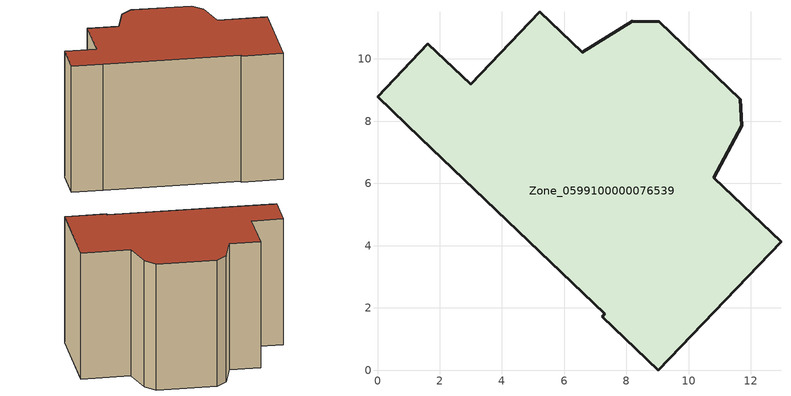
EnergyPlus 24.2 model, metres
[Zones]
Zone_0599100000076539
 floor ground (C_G): 12.96,4.13 9.03,0 7.22,1.72 7.3,1.81 1.37,7.46 0,8.79 1.62,10.49 3,9.18 5.22,11.51 6.57,10.22 8.18,11.21 9.05,11.19 11.66,8.7 11.7,7.85 10.81,6.18 z1.93
 wall outside (C_F): 9.05,11.19 8.18,11.21 6.57,10.22 5.22,11.51 3,9.18 1.62,10.49 0,8.79 1.37,7.46 7.3,1.81 7.22,1.72 9.03,0 12.96,4.13 10.81,6.18 11.7,7.85 11.66,8.7 9.05,11.19 z1.93:9.91
 roof outside (C_R): 12.96,4.13 10.81,6.18 11.7,7.85 11.66,8.7 9.05,11.19 8.18,11.21 6.57,10.22 5.22,11.51 3,9.18 1.62,10.49 0,8.79 1.37,7.46 7.3,1.81 7.22,1.72 9.03,0 z9.91
[BUILDING]
Pand.0599100000076539: North Axis=0; Terrain=City; Loads Convergence Tolerance Value=0.04; Temperature Convergence Tolerance Value=0.4; Solar Distribution=FullExterior; Maximum Number of Warmup Days=25; Minimum Number of Warmup Days=1
[Site:Location]
Rotterdam.The.Hague.AP_ZH_NLD Design_Conditions: Latitude=51.96; Longitude=4.45; Time Zone=1; Elevation=-4.5
[SITE:GROUNDTEMPERATURE:BUILDINGSURFACE]
18, 18, 18, 18, 18, 18, 18, 18, 18, 18, 18, 18
[MATERIAL] Thermal Absorptance=0.9; Solar Absorptance=0.7; Visible Absorptance=0.7
Name | Roughness | Thickness | Conductivity | Density | Specific Heat
G.TC.1975-1991 | MediumSmooth | 0.15 | 0.288461 | 540 | 1210
F.TC.1975-1991 | Rough | 0.3 | 0.230769 | 1920 | 840
R.TC.1975-1991 | MediumRough | 0.2 | 0.153846 | 1500 | 1000
[CONSTRUCTION]
C_G: G.TC.1975-1991
C_F: F.TC.1975-1991
C_R: R.TC.1975-1991
[ZONE]
Zone_0599100000076539: Type=1; Multiplier=1; Ceiling Height=Autocalculate; Volume=Autocalculate; Floor Area=autocalculate; Part of Total Floor Area=Yes
[ZONEINFILTRATION:DESIGNFLOWRATE]
Infil_Zone_0599100000076539: Zone or ZoneList or Space or SpaceList=Zone_0599100000076539; Schedule=AlwaysOn; Design Flow Rate Calculation Method=Flow/Area; Flow Rate per Floor Area=0.003; Constant Term Coefficient=1; Temperature Term Coefficient=0; Velocity Term Coefficient=0; Velocity Squared Term Coefficient=0
[HVACTEMPLATE:ZONE:IDEALLOADSAIRSYSTEM]
Zone_0599100000076539: Maximum Heating Supply Air Temperature=50; Minimum Cooling Supply Air Temperature=13; Maximum Heating Supply Air Humidity Ratio=0.0156; Minimum Cooling Supply Air Humidity Ratio=0.0077; Heating Limit=NoLimit; Cooling Limit=NoLimit; Dehumidification Control Type=ConstantSensibleHeatRatio; Cooling Sensible Heat Ratio=0.7; Dehumidification Setpoint=60; Humidification Control Type=None; Humidification Setpoint=30; Outdoor Air Method=None; Outdoor Air Flow Rate per Person=0.00944; Outdoor Air Flow Rate per Zone Floor Area=0; Outdoor Air Flow Rate per Zone=0; Demand Controlled Ventilation Type=None; Outdoor Air Economizer Type=NoEconomizer; Heat Recovery Type=None; Sensible Heat Recovery Effectiveness=0.7; Latent Heat Recovery Effectiveness=0.65
[ZONECONTROL:THERMOSTAT]
ThermostatControl_Zone_0599100000076539: Zone or ZoneList=Zone_0599100000076539; Control Type Schedule=DualSetpointControlType; Control 1=Thermostat_Zone_0599100000076539; Temperature Difference Between Cutout And Setpoint=0
[THERMOSTATSETPOINT:DUALSETPOINT]
Thermostat_Zone_0599100000076539: Heating Setpoint Temperature Schedule=HeatingSetpoint_Zone_0599100000076539; Cooling Setpoint Temperature Schedule=CoolingSetpoint_Zone_0599100000076539
[SCHEDULE:COMPACT]
HeatingSetpoint_Zone_0599100000076539: Through: 12/31, For: AllDays, Until: 24:00, 21
CoolingSetpoint_Zone_0599100000076539: Through: 12/31, For: AllDays, Until: 24:00, 24
DualSetpointControlType: Through: 12/31, For: AllDays, Until: 24:00, 4
AlwaysOn: Through: 12/31, For: AllDays, Until: 24:00, 1
